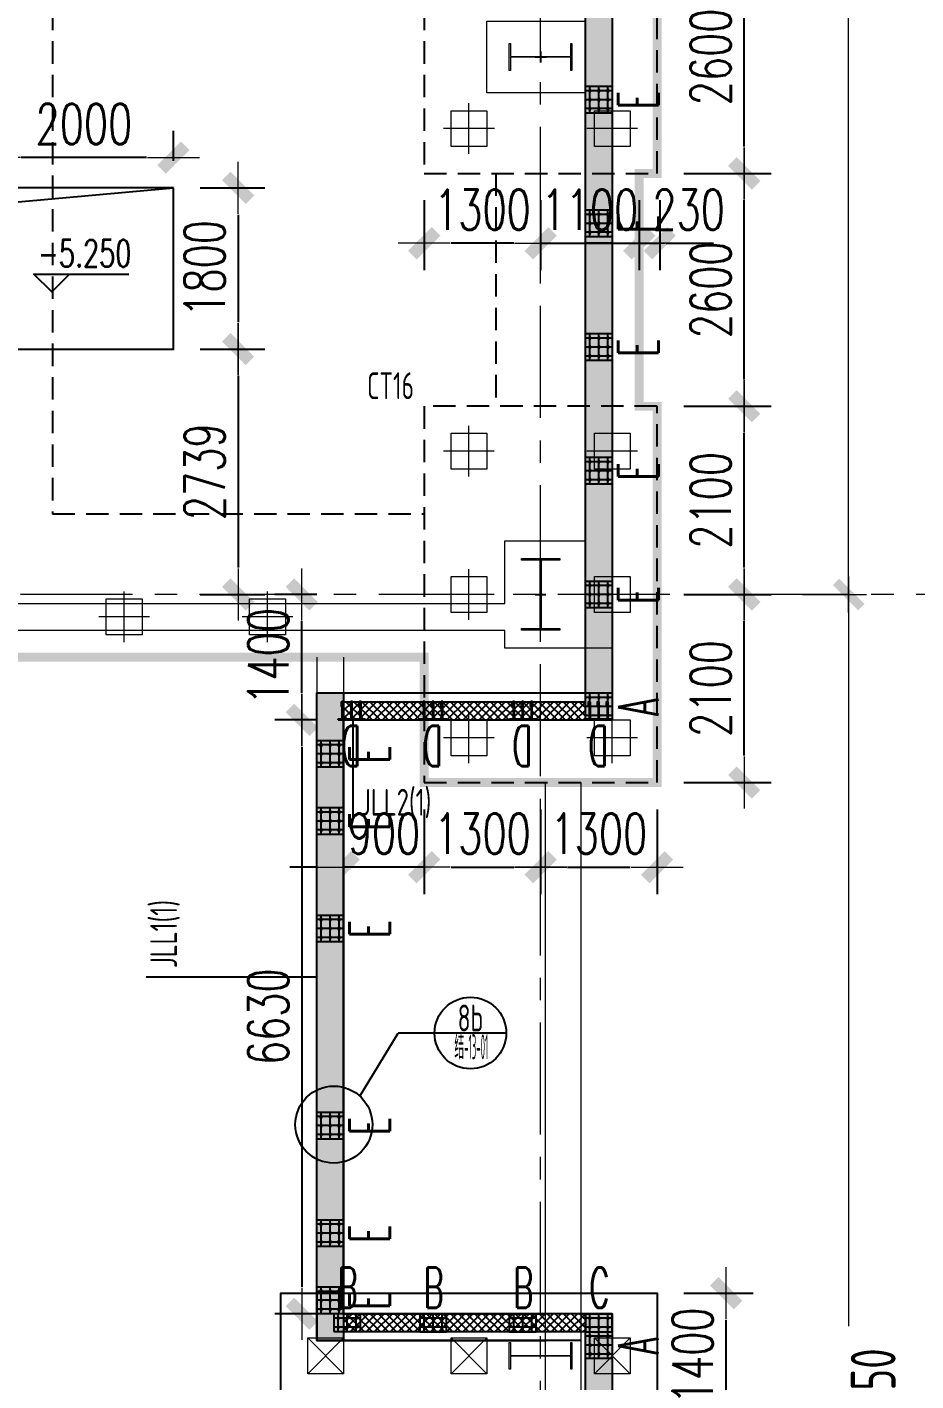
# Model space of a CAD drawing. Extents: x -1201378 to 2367219, y -619313 to 244905.
# Drawn here: x -89492 to -79568, y -210178 to -195065 of the extents above; entities that cross this region are included whole.
import ezdxf
from ezdxf.enums import TextEntityAlignment as Align

# ---------------------------------------------------------------- set-up
doc = ezdxf.new("R2010")
doc.units = 0
doc.header["$LTSCALE"] = 1000
doc.linetypes.add('CENTER', pattern=[2, 1.25, -0.25, 0.25, -0.25])
doc.linetypes.add('HIDDEN', pattern=[0.375, 0.25, -0.125])
doc.layers.get('0').update_dxf_attribs({"linetype": 'CONTINUOUS'})
doc.layers.get('Defpoints').update_dxf_attribs({"linetype": 'CONTINUOUS'})
for name, color, linetype in [('!ZN1-填充-8', 8, 'CONTINUOUS'), ('2钢材断面', 2, 'CONTINUOUS'), ('30预埋件', 30, 'CONTINUOUS'), ('40钢材投影', 40, 'CONTINUOUS'), ('A-WINDOW', 140, 'CONTINUOUS'), ('ALT_CEN-0-30', 1, 'CENTER'), ('S-BG', 131, 'CONTINUOUS'), ('S-CT1', 42, 'HIDDEN'), ('S-DOTE1', 140, 'CENTER'), ('S-HATCH1-W', 252, 'CONTINUOUS'), ('S-SKL-H', 151, 'CONTINUOUS'), ('S-SS', 111, 'CONTINUOUS'), ('S-XXX', 241, 'CONTINUOUS'), ('结构轮廓线', 1, 'CONTINUOUS')]:
    doc.layers.add(name, color=color, linetype=linetype)
doc.layers.add('A-云线2', color=3, linetype='CONTINUOUS', plot=False)
for name, color, linetype, lineweight in [('S-axis', 111, 'CONTINUOUS', 0), ('S-bkl', 4, 'CONTINUOUS', 0), ('S-col', 2, 'CONTINUOUS', 0), ('S-ct', 2, 'CONTINUOUS', 0), ('S-dim', 81, 'CONTINUOUS', 0), ('S-dote', 5, 'CENTER', 0), ('S-zhuang', 1, 'CONTINUOUS', 0)]:
    doc.layers.add(name, color=color, linetype=linetype, lineweight=lineweight)
doc.styles.add('DHTEXT-1', font='romans.shx', dxfattribs={"width": 0.7, "bigfont": 'chinese.shx'})
doc.styles.add('HZS', font='hzs.shx', dxfattribs={"width": 0.7, "bigfont": 'hztxt.shx'})
doc.styles.add('SS1', font='tj-romans1.shx', dxfattribs={"width": 0.7, "bigfont": 'tj-hztxt1.shx'})
doc.styles.add('TSSD_Dimension', font='tssdeng.shx', dxfattribs={"width": 0.7, "bigfont": 'hztxt.shx'})
doc.styles.add('样式 1', font='yjkeng.shx', dxfattribs={"width": 0.7, "height": 300, "bigfont": 'yjkchn.shx'})
doc.dimstyles.new('S-150-ARCHI', dxfattribs={"dimscale": 150, "dimtxt": 3, "dimasz": 2, "dimexe": 2, "dimexo": 2, "dimgap": 1, "dimtad": 1, "dimdec": 0, "dimzin": 0, "dimdsep": 46, "dimtxsty": 'SS1', "dimblk1": 'TT', "dimblk2": 'TT', "dimsah": 1, "dimcen": 1, "dimclrd": 256, "dimclre": 256, "dimclrt": 256, "dimadec": 0, "dimazin": 0, "dimtfac": 1, "dimtdec": 0, "dimtix": 1, "dimtmove": 2, "dimatfit": 0, "dimldrblk": 'TT', "dimfxl": 2, "dimtolj": 1, "dimtzin": 0, "dimarcsym": 0})
doc.dimstyles.new('TSSD_200_200', dxfattribs={"dimtxt": 500, "dimasz": 200, "dimexe": 200, "dimexo": 500, "dimgap": 200, "dimtad": 1, "dimdec": 0, "dimzin": 0, "dimdsep": 46, "dimtxsty": 'TSSD_Dimension', "dimblk": 'ARCHTICK', "dimcen": 0, "dimdle": 200, "dimclrt": 7, "dimadec": 0, "dimazin": 0, "dimtfac": 1, "dimtdec": 0, "dimtix": 1, "dimtmove": 2, "dimatfit": 3, "dimfxl": 1, "dimtolj": 1, "dimtzin": 0, "dimarcsym": 0})

# ---------------------------------------------------------------- blocks, each defined once
blk = doc.blocks.new('w42343243')
at = {"layer": 'S-col'}
blk.add_lwpolyline([(-165069, 621020), (-164639, 621020), (-164639, 621002), (-164848, 621002), (-164848, 620238), (-164639, 620238), (-164639, 620220), (-165069, 620220), (-165069, 620238), (-164860, 620238), (-164860, 621002), (-165069, 621002)], close=True, dxfattribs=at)
blk = doc.blocks.new('42343')
at = {"layer": 'A-WINDOW'}
blk.add_blockref('w42343243', (36000, -17850), dxfattribs=at)
blk = doc.blocks.new('_ArchTick')
at = {"color": 0, "linetype": 'ByBlock', "const_width": 0.5}
blk.add_lwpolyline([(-0.707, -0.707), (0.707, 0.707)], dxfattribs=at)
blk = doc.blocks.new('*D510')
at = {"layer": 'Defpoints', "color": 0, "transparency": 16777216}
for p in [(-81336, -283448), (-81336, -301398), (-80320, -301398)]:
    blk.add_point(p, dxfattribs=at)
at = {"layer": 'S-axis', "color": 0, "lineweight": -2, "transparency": 16777216}
for p, q in [((-80320, -283248), (-80320, -291617)), ((-80836, -283448), (-80120, -283448)), ((-80320, -301598), (-80320, -293229)), ((-80836, -301398), (-80120, -301398))]:
    blk.add_line(p, q, dxfattribs=at)
at = {"layer": 'S-axis', "color": 0, "lineweight": -2, "transparency": 16777216, "xscale": 200, "yscale": 200, "zscale": 200}
for p, rotation in [((-80320, -283448), 90), ((-80320, -301398), 270)]:
    blk.add_blockref('_ArchTick', p, dxfattribs=dict(at, rotation=rotation))
at = {"layer": 'S-axis', "color": 7, "transparency": 16777216, "insert": (-80045, -292423), "char_height": 500, "attachment_point": 5, "rotation": 90, "style": 'TSSD_Dimension'}
blk.add_mtext('\\A1;17950', dxfattribs=at)
blk = doc.blocks.new('*D511')
at = {"layer": 'Defpoints', "color": 0, "transparency": 16777216}
for p in [(-81336, -301398), (-81336, -319348), (-80320, -319348)]:
    blk.add_point(p, dxfattribs=at)
at = {"layer": 'S-axis', "color": 0, "lineweight": -2, "transparency": 16777216}
for p, q in [((-80320, -301198), (-80320, -309567)), ((-80836, -301398), (-80120, -301398)), ((-80320, -319548), (-80320, -311179)), ((-80836, -319348), (-80120, -319348))]:
    blk.add_line(p, q, dxfattribs=at)
at = {"layer": 'S-axis', "color": 0, "lineweight": -2, "transparency": 16777216, "xscale": 200, "yscale": 200, "zscale": 200}
for p, rotation in [((-80320, -301398), 90), ((-80320, -319348), 270)]:
    blk.add_blockref('_ArchTick', p, dxfattribs=dict(at, rotation=rotation))
at = {"layer": 'S-axis', "color": 7, "transparency": 16777216, "insert": (-80045, -310373), "char_height": 500, "attachment_point": 5, "rotation": 90, "style": 'TSSD_Dimension'}
blk.add_mtext('\\A1;17950', dxfattribs=at)
blk = doc.blocks.new('nt66')
at = {"layer": 'S-col'}
blk.add_lwpolyline([(-195790, 766820), (-195490, 766820), (-195490, 766808), (-195636, 766808), (-195636, 766132), (-195490, 766132), (-195490, 766120), (-195790, 766120), (-195790, 766132), (-195644, 766132), (-195644, 766808), (-195790, 766808)], close=True, dxfattribs=at)
blk = doc.blocks.new('FZ-400')
for p, q in [((0, -283), (0, 283)), ((-283, 0), (283, 0))]:
    blk.add_line(p, q)
blk.add_lwpolyline([(200, -200), (-200, -200), (-200, 200), (200, 200)], close=True)
blk = doc.blocks.new('S-ZHUANG-400')
at = {"layer": 'S-zhuang'}
for p, q in [((200, -200), (-200, 200)), ((-200, -200), (200, 200))]:
    blk.add_line(p, q, dxfattribs=at)
blk.add_lwpolyline([(-200, 200), (200, 200), (200, -200), (-200, -200)], close=True, dxfattribs=at)
blk = doc.blocks.new('CT3a')
at = {"layer": 'S-HATCH1-W'}
blk.add_lwpolyline([(-386658, -243998), (-386658, -242598), (-382458, -242598), (-382458, -243998)], close=True, dxfattribs=at)
at = {"layer": 'S-zhuang', "rotation": 90.00000000000001}
for p in [(-386158, -243298), (-384558, -243298), (-382958, -243298)]:
    blk.add_blockref('S-ZHUANG-400', p, dxfattribs=at)
blk = doc.blocks.new('TT')
blk.add_line((-0.969, 0), (0.969, 0))
at = {"const_width": 0.45}
blk.add_lwpolyline([(-0.442, -0.442), (0.442, 0.442)], dxfattribs=at)
blk = doc.blocks.new('*D1825')
at = {"layer": 'Defpoints', "color": 0, "transparency": 16777216}
for p in [(-82458, -209198), (-81687, -209198), (-82458, -210598)]:
    blk.add_point(p, dxfattribs=at)
at = {"layer": 'S-dim', "lineweight": -2, "transparency": 16777216}
for p, q in [((-82158, -209198), (-81387, -209198)), ((-81687, -210298), (-81687, -209498)), ((-82158, -210598), (-81387, -210598))]:
    blk.add_line(p, q, dxfattribs=at)
at = {"layer": 'S-dim', "lineweight": -2, "transparency": 16777216, "xscale": 300, "yscale": 300, "zscale": 300}
for p, rotation in [((-81687, -209198), 90), ((-81687, -210598), 270)]:
    blk.add_blockref('TT', p, dxfattribs=dict(at, rotation=rotation))
at = {"layer": 'S-dim', "transparency": 16777216, "insert": (-82062, -209898), "char_height": 450, "attachment_point": 5, "rotation": 90, "style": 'SS1'}
blk.add_mtext('\\A1;1400', dxfattribs=at)
blk = doc.blocks.new('*D1830')
at = {"layer": 'Defpoints', "color": 0, "transparency": 16777216}
for p in [(-85058, -203498), (-83758, -203498), (-83758, -204443)]:
    blk.add_point(p, dxfattribs=at)
at = {"layer": 'S-dim', "lineweight": -2, "transparency": 16777216}
for p, q in [((-85058, -203798), (-85058, -204743)), ((-83758, -203798), (-83758, -204743)), ((-84758, -204443), (-84058, -204443))]:
    blk.add_line(p, q, dxfattribs=at)
at = {"layer": 'S-dim', "lineweight": -2, "transparency": 16777216, "xscale": 300, "yscale": 300, "zscale": 300, "rotation": 180}
blk.add_blockref('TT', (-85058, -204443), dxfattribs=at)
at = {"layer": 'S-dim', "lineweight": -2, "transparency": 16777216, "xscale": 300, "yscale": 300, "zscale": 300}
blk.add_blockref('TT', (-83758, -204443), dxfattribs=at)
at = {"layer": 'S-dim', "transparency": 16777216, "insert": (-84408, -204068), "char_height": 450, "attachment_point": 5, "style": 'SS1'}
blk.add_mtext('\\A1;1300', dxfattribs=at)
blk = doc.blocks.new('*D1831')
at = {"layer": 'Defpoints', "color": 0, "transparency": 16777216}
for p in [(-83758, -203498), (-82458, -203498), (-82458, -204443)]:
    blk.add_point(p, dxfattribs=at)
at = {"layer": 'S-dim', "lineweight": -2, "transparency": 16777216}
for p, q in [((-83758, -203798), (-83758, -204743)), ((-82458, -203798), (-82458, -204743)), ((-83458, -204443), (-82758, -204443))]:
    blk.add_line(p, q, dxfattribs=at)
at = {"layer": 'S-dim', "lineweight": -2, "transparency": 16777216, "xscale": 300, "yscale": 300, "zscale": 300, "rotation": 180}
blk.add_blockref('TT', (-83758, -204443), dxfattribs=at)
at = {"layer": 'S-dim', "lineweight": -2, "transparency": 16777216, "xscale": 300, "yscale": 300, "zscale": 300}
blk.add_blockref('TT', (-82458, -204443), dxfattribs=at)
at = {"layer": 'S-dim', "transparency": 16777216, "insert": (-83108, -204068), "char_height": 450, "attachment_point": 5, "style": 'SS1'}
blk.add_mtext('\\A1;1300', dxfattribs=at)
blk = doc.blocks.new('*D1842')
at = {"layer": 'Defpoints', "color": 0, "transparency": 16777216}
for p in [(-82458, -201398), (-81485, -201398), (-82458, -203498)]:
    blk.add_point(p, dxfattribs=at)
at = {"layer": 'S-dim', "lineweight": -2, "transparency": 16777216}
for p, q in [((-82158, -201398), (-81185, -201398)), ((-81485, -203198), (-81485, -201698)), ((-82158, -203498), (-81185, -203498))]:
    blk.add_line(p, q, dxfattribs=at)
at = {"layer": 'S-dim', "lineweight": -2, "transparency": 16777216, "xscale": 300, "yscale": 300, "zscale": 300}
for p, rotation in [((-81485, -201398), 90), ((-81485, -203498), 270)]:
    blk.add_blockref('TT', p, dxfattribs=dict(at, rotation=rotation))
at = {"layer": 'S-dim', "transparency": 16777216, "insert": (-81860, -202448), "char_height": 450, "attachment_point": 5, "rotation": 90, "style": 'SS1'}
blk.add_mtext('\\A1;2100', dxfattribs=at)
blk = doc.blocks.new('*D1843')
at = {"layer": 'Defpoints', "color": 0, "transparency": 16777216}
for p in [(-82458, -199298), (-81485, -199298), (-82458, -201398)]:
    blk.add_point(p, dxfattribs=at)
at = {"layer": 'S-dim', "lineweight": -2, "transparency": 16777216}
for p, q in [((-82158, -199298), (-81185, -199298)), ((-81485, -201098), (-81485, -199598)), ((-82158, -201398), (-81185, -201398))]:
    blk.add_line(p, q, dxfattribs=at)
at = {"layer": 'S-dim', "lineweight": -2, "transparency": 16777216, "xscale": 300, "yscale": 300, "zscale": 300}
for p, rotation in [((-81485, -199298), 90), ((-81485, -201398), 270)]:
    blk.add_blockref('TT', p, dxfattribs=dict(at, rotation=rotation))
at = {"layer": 'S-dim', "transparency": 16777216, "insert": (-81860, -200348), "char_height": 450, "attachment_point": 5, "rotation": 90, "style": 'SS1'}
blk.add_mtext('\\A1;2100', dxfattribs=at)
blk = doc.blocks.new('*D1844')
at = {"layer": 'Defpoints', "color": 0, "transparency": 16777216}
for p in [(-82458, -196698), (-81485, -196698), (-82458, -199298)]:
    blk.add_point(p, dxfattribs=at)
at = {"layer": 'S-dim', "lineweight": -2, "transparency": 16777216}
for p, q in [((-82158, -196698), (-81185, -196698)), ((-81485, -198998), (-81485, -196998)), ((-82158, -199298), (-81185, -199298))]:
    blk.add_line(p, q, dxfattribs=at)
at = {"layer": 'S-dim', "lineweight": -2, "transparency": 16777216, "xscale": 300, "yscale": 300, "zscale": 300}
for p, rotation in [((-81485, -196698), 90), ((-81485, -199298), 270)]:
    blk.add_blockref('TT', p, dxfattribs=dict(at, rotation=rotation))
at = {"layer": 'S-dim', "transparency": 16777216, "insert": (-81860, -197998), "char_height": 450, "attachment_point": 5, "rotation": 90, "style": 'SS1'}
blk.add_mtext('\\A1;2600', dxfattribs=at)
blk = doc.blocks.new('*D1845')
at = {"layer": 'Defpoints', "color": 0, "transparency": 16777216}
for p in [(-82458, -194098), (-81485, -194098), (-82458, -196698)]:
    blk.add_point(p, dxfattribs=at)
at = {"layer": 'S-dim', "lineweight": -2, "transparency": 16777216}
for p, q in [((-82158, -194098), (-81185, -194098)), ((-81485, -196398), (-81485, -194398)), ((-82158, -196698), (-81185, -196698))]:
    blk.add_line(p, q, dxfattribs=at)
at = {"layer": 'S-dim', "lineweight": -2, "transparency": 16777216, "xscale": 300, "yscale": 300, "zscale": 300}
for p, rotation in [((-81485, -194098), 90), ((-81485, -196698), 270)]:
    blk.add_blockref('TT', p, dxfattribs=dict(at, rotation=rotation))
at = {"layer": 'S-dim', "transparency": 16777216, "insert": (-81860, -195398), "char_height": 450, "attachment_point": 5, "rotation": 90, "style": 'SS1'}
blk.add_mtext('\\A1;2600', dxfattribs=at)
blk = doc.blocks.new('*D1851')
at = {"layer": 'Defpoints', "color": 0, "transparency": 16777216}
for p in [(-83758, -196698), (-82658, -196698), (-82658, -197478)]:
    blk.add_point(p, dxfattribs=at)
at = {"layer": 'S-dim', "lineweight": -2, "transparency": 16777216}
for p, q in [((-83758, -196998), (-83758, -197778)), ((-82658, -196998), (-82658, -197778)), ((-84058, -197478), (-84358, -197478)), ((-83758, -197478), (-82658, -197478)), ((-82358, -197478), (-82058, -197478))]:
    blk.add_line(p, q, dxfattribs=at)
at = {"layer": 'S-dim', "lineweight": -2, "transparency": 16777216, "xscale": 300, "yscale": 300, "zscale": 300}
blk.add_blockref('TT', (-83758, -197478), dxfattribs=at)
at = {"layer": 'S-dim', "lineweight": -2, "transparency": 16777216, "xscale": 300, "yscale": 300, "zscale": 300, "rotation": 180}
blk.add_blockref('TT', (-82658, -197478), dxfattribs=at)
at = {"layer": 'S-dim', "transparency": 16777216, "insert": (-83208, -197103), "char_height": 450, "attachment_point": 5, "style": 'SS1'}
blk.add_mtext('\\A1;1100', dxfattribs=at)
blk = doc.blocks.new('*D1852')
at = {"layer": 'Defpoints', "color": 0, "transparency": 16777216}
for p in [(-82658, -196698), (-82429, -196698), (-82429, -197478)]:
    blk.add_point(p, dxfattribs=at)
at = {"layer": 'S-dim', "lineweight": -2, "transparency": 16777216}
for p, q in [((-82658, -196998), (-82658, -197778)), ((-82429, -196998), (-82429, -197778)), ((-82958, -197478), (-83258, -197478)), ((-82658, -197478), (-82429, -197478)), ((-82129, -197478), (-81829, -197478))]:
    blk.add_line(p, q, dxfattribs=at)
at = {"layer": 'S-dim', "lineweight": -2, "transparency": 16777216, "xscale": 300, "yscale": 300, "zscale": 300}
blk.add_blockref('TT', (-82658, -197478), dxfattribs=at)
at = {"layer": 'S-dim', "lineweight": -2, "transparency": 16777216, "xscale": 300, "yscale": 300, "zscale": 300, "rotation": 180}
blk.add_blockref('TT', (-82429, -197478), dxfattribs=at)
at = {"layer": 'S-dim', "transparency": 16777216, "insert": (-82106, -197103), "char_height": 450, "attachment_point": 5, "style": 'SS1'}
blk.add_mtext('\\A1;230', dxfattribs=at)
blk = doc.blocks.new('*D1853')
at = {"layer": 'Defpoints', "color": 0, "transparency": 16777216}
for p in [(-85058, -196698), (-83758, -196698), (-85058, -197478)]:
    blk.add_point(p, dxfattribs=at)
at = {"layer": 'S-dim', "lineweight": -2, "transparency": 16777216}
for p, q in [((-85058, -196998), (-85058, -197778)), ((-83758, -196998), (-83758, -197778)), ((-84058, -197478), (-84758, -197478))]:
    blk.add_line(p, q, dxfattribs=at)
at = {"layer": 'S-dim', "lineweight": -2, "transparency": 16777216, "xscale": 300, "yscale": 300, "zscale": 300, "rotation": 180}
blk.add_blockref('TT', (-85058, -197478), dxfattribs=at)
at = {"layer": 'S-dim', "lineweight": -2, "transparency": 16777216, "xscale": 300, "yscale": 300, "zscale": 300}
blk.add_blockref('TT', (-83758, -197478), dxfattribs=at)
at = {"layer": 'S-dim', "transparency": 16777216, "insert": (-84408, -197103), "char_height": 450, "attachment_point": 5, "style": 'SS1'}
blk.add_mtext('\\A1;1300', dxfattribs=at)
blk = doc.blocks.new('*D1942')
at = {"layer": 'Defpoints', "color": 0, "transparency": 16777216}
for p in [(-89858, -196522), (-89858, -196859), (-87858, -196859)]:
    blk.add_point(p, dxfattribs=at)
at = {"layer": 'S-dim', "lineweight": -2, "transparency": 16777216}
for p, q in [((-89858, -196559), (-89858, -196222)), ((-87858, -196559), (-87858, -196222)), ((-88158, -196522), (-89558, -196522))]:
    blk.add_line(p, q, dxfattribs=at)
at = {"layer": 'S-dim', "lineweight": -2, "transparency": 16777216, "xscale": 300, "yscale": 300, "zscale": 300, "rotation": 180}
blk.add_blockref('TT', (-89858, -196522), dxfattribs=at)
at = {"layer": 'S-dim', "lineweight": -2, "transparency": 16777216, "xscale": 300, "yscale": 300, "zscale": 300}
blk.add_blockref('TT', (-87858, -196522), dxfattribs=at)
at = {"layer": 'S-dim', "transparency": 16777216, "insert": (-88858, -196147), "char_height": 450, "attachment_point": 5, "style": 'SS1'}
blk.add_mtext('\\A1;2000', dxfattribs=at)
blk = doc.blocks.new('*D1945')
at = {"layer": 'Defpoints', "color": 0, "transparency": 16777216}
for p in [(-87858, -196859), (-87858, -198659), (-87136, -198659)]:
    blk.add_point(p, dxfattribs=at)
at = {"layer": 'S-dim', "lineweight": -2, "transparency": 16777216}
for p, q in [((-87558, -196859), (-86836, -196859)), ((-87136, -197159), (-87136, -198359)), ((-87558, -198659), (-86836, -198659))]:
    blk.add_line(p, q, dxfattribs=at)
at = {"layer": 'S-dim', "lineweight": -2, "transparency": 16777216, "xscale": 300, "yscale": 300, "zscale": 300}
for p, rotation in [((-87136, -196859), 90), ((-87136, -198659), 270)]:
    blk.add_blockref('TT', p, dxfattribs=dict(at, rotation=rotation))
at = {"layer": 'S-dim', "transparency": 16777216, "insert": (-87511, -197759), "char_height": 450, "attachment_point": 5, "rotation": 90, "style": 'SS1'}
blk.add_mtext('\\A1;1800', dxfattribs=at)
blk = doc.blocks.new('*D1946')
at = {"layer": 'Defpoints', "color": 0, "transparency": 16777216}
for p in [(-87858, -198659), (-87858, -201398), (-87136, -201398)]:
    blk.add_point(p, dxfattribs=at)
at = {"layer": 'S-dim', "lineweight": -2, "transparency": 16777216}
for p, q in [((-87558, -198659), (-86836, -198659)), ((-87136, -198959), (-87136, -201098)), ((-87558, -201398), (-86836, -201398))]:
    blk.add_line(p, q, dxfattribs=at)
at = {"layer": 'S-dim', "lineweight": -2, "transparency": 16777216, "xscale": 300, "yscale": 300, "zscale": 300}
for p, rotation in [((-87136, -198659), 90), ((-87136, -201398), 270)]:
    blk.add_blockref('TT', p, dxfattribs=dict(at, rotation=rotation))
at = {"layer": 'S-dim', "transparency": 16777216, "insert": (-87511, -200029), "char_height": 450, "attachment_point": 5, "rotation": 90, "style": 'SS1'}
blk.add_mtext('\\A1;2739', dxfattribs=at)
blk = doc.blocks.new('*D6276')
at = {"layer": 'Defpoints', "color": 0, "transparency": 16777216}
for p in [(-85958, -203498), (-85058, -203498), (-85958, -204443)]:
    blk.add_point(p, dxfattribs=at)
at = {"layer": 'S-dim', "lineweight": -2, "transparency": 16777216}
for p, q in [((-85958, -203798), (-85958, -204743)), ((-85058, -203798), (-85058, -204743)), ((-86258, -204443), (-86558, -204443)), ((-85058, -204443), (-85958, -204443)), ((-84758, -204443), (-84458, -204443))]:
    blk.add_line(p, q, dxfattribs=at)
at = {"layer": 'S-dim', "lineweight": -2, "transparency": 16777216, "xscale": 300, "yscale": 300, "zscale": 300}
blk.add_blockref('TT', (-85958, -204443), dxfattribs=at)
at = {"layer": 'S-dim', "lineweight": -2, "transparency": 16777216, "xscale": 300, "yscale": 300, "zscale": 300, "rotation": 180}
blk.add_blockref('TT', (-85058, -204443), dxfattribs=at)
at = {"layer": 'S-dim', "transparency": 16777216, "insert": (-85508, -204068), "char_height": 450, "attachment_point": 5, "style": 'SS1'}
blk.add_mtext('\\A1;900', dxfattribs=at)
blk = doc.blocks.new('*D6277')
at = {"layer": 'Defpoints', "color": 0, "transparency": 16777216}
for p in [(-86425, -201398), (-85958, -201398), (-85958, -202798)]:
    blk.add_point(p, dxfattribs=at)
at = {"layer": 'S-dim', "lineweight": -2, "transparency": 16777216}
for p, q in [((-86258, -201398), (-86725, -201398)), ((-86425, -202498), (-86425, -201698)), ((-86258, -202798), (-86725, -202798))]:
    blk.add_line(p, q, dxfattribs=at)
at = {"layer": 'S-dim', "lineweight": -2, "transparency": 16777216, "xscale": 300, "yscale": 300, "zscale": 300}
for p, rotation in [((-86425, -201398), 90), ((-86425, -202798), 270)]:
    blk.add_blockref('TT', p, dxfattribs=dict(at, rotation=rotation))
at = {"layer": 'S-dim', "transparency": 16777216, "insert": (-86800, -202090), "char_height": 450, "attachment_point": 5, "rotation": 90, "style": 'SS1'}
blk.add_mtext('\\A1;1400', dxfattribs=at)
blk = doc.blocks.new('3号一层翻口')
at = {"layer": '结构轮廓线', "color": 3, "ltscale": 500}
for p, q in [((-386258, -209198), (-386258, -209728)), ((-385958, -209198), (-385958, -209428)), ((-385958, -209428), (-383708, -209428)), ((-386258, -209728), (-383708, -209728))]:
    blk.add_line(p, q, dxfattribs=at)
for points in [[(-383308, -209728), (-386259, -209727), (-386259, -202498), (-382958, -202498)], [(-383308, -209428), (-385959, -209427), (-385959, -202798), (-382958, -202798)]]:
    blk.add_lwpolyline(points, dxfattribs=at)
at = {"layer": '结构轮廓线', "color": 1, "ltscale": 500}
blk.add_lwpolyline([(-383308, -209428), (-382958, -209428), (-382958, -238928), (-382958, -238928)], dxfattribs=at)
blk = doc.blocks.new('20250903183753')
at = {"layer": '2钢材断面'}
for p, q in [((150, 0), (-150, 0)), ((-150, 0), (-150, -300)), ((150, -300), (150, 0)), ((-150, -300), (150, -300))]:
    blk.add_line(p, q, dxfattribs=at)
at = {"layer": '40钢材投影'}
for centre, radius in [((-100, -50), 12), ((-100, -150), 12), ((-100, -50), 6), ((-100, -150), 6), ((0, -50), 12), ((0, -150), 12), ((0, -50), 6), ((0, -150), 6), ((100, -50), 12), ((100, -150), 12), ((100, -50), 6), ((100, -150), 6), ((-100, -250), 12), ((-100, -250), 6), ((0, -250), 12), ((0, -250), 6), ((100, -251), 12), ((100, -251), 6)]:
    blk.add_circle(centre, radius, dxfattribs=at)
at = {"layer": 'ALT_CEN-0-30', "ltscale": 20}
for p, q in [((-100, 0), (-100, -300)), ((0, 0), (0, -300)), ((100, 0), (100, -300)), ((-150, -50), (150, -50)), ((-150, -150), (150, -150)), ((-150, -250), (150, -250))]:
    blk.add_line(p, q, dxfattribs=at)
blk = doc.blocks.new('20250903183821')
at = {"ltscale": 50}
blk.add_blockref('20250903183753', (0, 0), dxfattribs=at)
at = {"layer": '30预埋件', "style": 'DHTEXT-1', "text_generation_flag": 6, "width": 0.55}
blk.add_attdef('B', (-105, 65), '', height=450, rotation=180, dxfattribs=at)
blk = doc.blocks.new('20250904090546')
at = {"ltscale": 500}
ref = blk.add_blockref('20250903183821', (0, -20), dxfattribs=dict(at, xscale=-1))
ref.add_attrib('B', 'A', (105, 495), dxfattribs={"layer": '30预埋件', "height": 450, "style": 'DHTEXT-1', "text_generation_flag": 6, "width": 0.55})
blk = doc.blocks.new('20250902145151')
at = {"layer": '2钢材断面'}
for p, q in [((150, 100), (-150, 100)), ((-150, 100), (-150, -100)), ((150, -100), (150, 100)), ((-150, -100), (150, -100))]:
    blk.add_line(p, q, dxfattribs=at)
at = {"layer": '40钢材投影'}
for centre, radius in [((-100, 50), 10), ((-100, 50), 5), ((0, 50), 10), ((0, 50), 5), ((100, 50), 10), ((100, 50), 5), ((-100, -50), 10), ((-100, -50), 5), ((0, -50), 10), ((0, -50), 5), ((100, -50), 10), ((100, -50), 5)]:
    blk.add_circle(centre, radius, dxfattribs=at)
at = {"layer": 'ALT_CEN-0-30', "ltscale": 20}
for p, q in [((-150, 50), (150, 50)), ((-100, 100), (-100, -100)), ((0, 100), (0, -100)), ((100, 100), (100, -100)), ((-150, -50), (150, -50))]:
    blk.add_line(p, q, dxfattribs=at)
blk = doc.blocks.new('20250912153858')
at = {"ltscale": 50}
blk.add_blockref('20250902145151', (0, 100), dxfattribs=at)
at = {"layer": '30预埋件', "style": 'DHTEXT-1', "text_generation_flag": 6, "width": 0.55}
blk.add_attdef('B', (105, -65), '', height=450, dxfattribs=at)
blk = doc.blocks.new('234')
at = {"layer": '!ZN1-填充-8'}
h = blk.add_hatch(color=252, dxfattribs=at)
h.dxf.hatch_style = 1
h.paths.add_polyline_path([(-105, -10), (-113, -10), (-105, -18)])
h = blk.add_hatch(color=252, dxfattribs=at)
h.dxf.hatch_style = 1
h.paths.add_polyline_path([(-95, -18), (-105, -18), (-105, -10), (-95, -10)])
h = blk.add_hatch(color=252, dxfattribs=at)
h.dxf.hatch_style = 1
h.paths.add_polyline_path([(-95, -10), (-87, -10), (-95, -18)])
h = blk.add_hatch(color=252, dxfattribs=at)
h.dxf.hatch_style = 1
h.paths.add_polyline_path([(-5, -10), (-13, -10), (-5, -18)])
h = blk.add_hatch(color=252, dxfattribs=at)
h.dxf.hatch_style = 1
h.paths.add_polyline_path([(5, -18), (-5, -18), (-5, -10), (5, -10)])
h = blk.add_hatch(color=252, dxfattribs=at)
h.dxf.hatch_style = 1
h.paths.add_polyline_path([(5, -10), (13, -10), (5, -18)])
h = blk.add_hatch(color=252, dxfattribs=at)
h.dxf.hatch_style = 1
h.paths.add_polyline_path([(95, -10), (87, -10), (95, -18)])
h = blk.add_hatch(color=252, dxfattribs=at)
h.dxf.hatch_style = 1
h.paths.add_polyline_path([(105, -18), (95, -18), (95, -10), (105, -10)])
h = blk.add_hatch(color=252, dxfattribs=at)
h.dxf.hatch_style = 1
h.paths.add_polyline_path([(105, -10), (113, -10), (105, -18)])
at = {"layer": '2钢材断面'}
for p, q in [((-150, 0), (-150, -10)), ((150, 0), (-150, 0)), ((150, 0), (150, -10)), ((-94, -10), (-150, -10)), ((0, -10), (-94, -10)), ((106, -10), (0, -10)), ((150, -10), (106, -10))]:
    blk.add_line(p, q, dxfattribs=at)
at = {"layer": '40钢材投影'}
for p, q in [((-105, -18), (-113, -10)), ((-105, -10), (-105, -200)), ((-95, -10), (-95, -200)), ((-95, -18), (-87, -10)), ((-5, -18), (-13, -10)), ((-5, -10), (-5, -200)), ((5, -10), (5, -200)), ((5, -18), (13, -10)), ((95, -18), (87, -10)), ((95, -10), (95, -200)), ((105, -10), (105, -200)), ((105, -18), (113, -10)), ((-95, -200), (-105, -200)), ((5, -200), (-5, -200)), ((105, -200), (95, -200))]:
    blk.add_line(p, q, dxfattribs=at)
for points in [[(-95, -172), (-95, -150), (-85, -150), (-85, -200), (-95, -200), (-95, -184)], [(5, -172), (5, -150), (15, -150), (15, -200), (5, -200), (5, -184)], [(105, -172), (105, -150), (115, -150), (115, -200), (105, -200), (105, -184)]]:
    blk.add_lwpolyline(points, dxfattribs=at)
at = {"layer": 'ALT_CEN-0-30', "ltscale": 0.3}
for p, q in [((-100, 0), (-100, -215)), ((0, 0), (0, -215)), ((100, 0), (100, -215))]:
    blk.add_line(p, q, dxfattribs=at)
blk = doc.blocks.new('20250912155743')
at = {"layer": '40钢材投影', "color": 2, "ltscale": 500, "rotation": 72.02175323771912}
blk.add_blockref('234', (0, 0), dxfattribs=at)
blk = doc.blocks.new('*D6872')
at = {"layer": 'Defpoints', "color": 0, "transparency": 16777216}
for p in [(-85958, -202798), (-86425, -209428), (-85958, -209428)]:
    blk.add_point(p, dxfattribs=at)
at = {"layer": 'S-dim', "lineweight": -2, "transparency": 16777216}
for p, q in [((-86258, -202798), (-86725, -202798)), ((-86425, -203098), (-86425, -209128)), ((-86258, -209428), (-86725, -209428))]:
    blk.add_line(p, q, dxfattribs=at)
at = {"layer": 'S-dim', "lineweight": -2, "transparency": 16777216, "xscale": 300, "yscale": 300, "zscale": 300}
for p, rotation in [((-86425, -202798), 90), ((-86425, -209428), 270)]:
    blk.add_blockref('TT', p, dxfattribs=dict(at, rotation=rotation))
at = {"layer": 'S-dim', "transparency": 16777216, "insert": (-86800, -206113), "char_height": 450, "attachment_point": 5, "rotation": 90, "style": 'SS1'}
blk.add_mtext('\\A1;6630', dxfattribs=at)
blk = doc.blocks.new('3#轴网')
at = {"layer": 'S-dote'}
for p, q in [((-83758.5, -363428.2), (-83758.5, -277944.2)), ((-78316.2, -301398.2), (-273210.6, -301398.2))]:
    blk.add_line(p, q, dxfattribs=at)
at = {"layer": 'S-axis'}
for base, p1, p2, picture, middle in [((-80320.4, -301398.2), (-81336.2, -283448.2), (-81336.2, -301398.2), '*D510', (-80045.4, -292423.2)), ((-80320.4, -319348.2), (-81336.2, -301398.2), (-81336.2, -319348.2), '*D511', (-80045.4, -310373.2))]:
    dim = blk.add_linear_dim(base=base, p1=p1, p2=p2, angle=270, dimstyle='TSSD_200_200', dxfattribs=at)
    dim.commit()
    dim.dimension.update_dxf_attribs({"geometry": picture, "text_midpoint": middle, "dimtype": 161})

msp = doc.modelspace()

# ---------------------------------------------------------------- hatches: boundary and pattern name
at = {"layer": 'S-HATCH1-W'}
h = msp.add_hatch(dxfattribs=at)
h.set_pattern_fill('HONEY', color=256, scale=20)
h.paths.add_polyline_path([(-83258.4, -183338.2), (-82958.5, -183338.2), (-82958.5, -202798.2), (-83258.2, -202798.2)])
h = msp.add_hatch(dxfattribs=at)
h.set_pattern_fill('HONEY', color=256, scale=20)
h.paths.add_polyline_path([(-86258.8, -202498.2), (-85958.3, -202498.2), (-85958.3, -209728.2), (-86258.8, -209728.2)])
h = msp.add_hatch(dxfattribs=at)
h.set_pattern_fill('ANSI37', color=256, scale=20)
h.set_pattern_definition([(45, (0.004, 39969.21), (-44.90128, 44.90128), []), (135, (0.004, 39969.21), (-44.90128, -44.90128), [])])
h.paths.add_polyline_path([(-85958.5, -202798.2), (-83258.5, -202798.2), (-83258.5, -202599), (-85958.5, -202599)])
h = msp.add_hatch(dxfattribs=at)
h.set_pattern_fill('ANSI37', color=256, scale=20)
h.set_pattern_definition([(45, (0, 33139.99), (-44.90128, 44.90128), []), (135, (0, 33139.99), (-44.90128, -44.90128), [])])
h.paths.add_polyline_path([(-85958.5, -209627.4), (-83258.5, -209627.4), (-83258.5, -209428.2), (-85958.5, -209428.2)])
h = msp.add_hatch(dxfattribs=at)
h.set_pattern_fill('HONEY', color=256, scale=20)
h.paths.add_polyline_path([(-82958.5, -238928.2), (-83258.5, -238928.2), (-83258.5, -209428.2), (-82958.5, -209428.2)])

# ---------------------------------------------------------------- linework, layer by layer
at = {"layer": 'S-BG'}
for points in [[(-89858.5, -198659.1), (-89634.3, -197019.1), (-87858.5, -196859.1)], [(-89017, -197821.1), (-89217, -198021.1), (-89417, -197821.1), (-88356.8, -197821.1)]]:
    msp.add_lwpolyline(points, dxfattribs=at)
msp.add_lwpolyline([(-87858.5, -196859.1), (-89858.5, -196859.1), (-89858.5, -198659.1), (-87858.5, -198659.1)], close=True, dxfattribs=at)
at = {"layer": 'S-bkl'}
for p, q in [((-85958.5, -202099.1), (-85958.5, -209198.2)), ((-85058.5, -202498.2), (-85958.5, -202498.2)), ((-85058.5, -202798.2), (-85958.5, -202798.2)), ((-83308.5, -203498.2), (-83308.5, -255648.2))]:
    msp.add_line(p, q, dxfattribs=at)
for points in [[(-86258.5, -202099.1), (-86258.5, -209198.2)], [(-83708.5, -203498.2), (-83708.5, -255098.2), (-267908.5, -255098.2)]]:
    msp.add_lwpolyline(points, dxfattribs=at)
at = {"layer": 'S-col'}
msp.add_lwpolyline([(-102158.5, -200798.2), (-102158.5, -184048.3), (-102158.5, -182848.3), (-101358.5, -182848.3), (-101358.5, -183048.3), (-93158.5, -183048.3), (-93158.5, -182848.3), (-92358.5, -182848.3), (-92358.5, -183048.3), (-84158.5, -183048.3), (-84158.5, -182848.3), (-82958.5, -182848.3), (-82958.5, -201998.2), (-84158.5, -201998.2), (-84158.5, -201799.1), (-92358.5, -201799.1), (-92358.5, -201998.2), (-93158.5, -201998.2), (-93158.5, -201799.1), (-101358.5, -201799.1), (-101358.5, -201998.2), (-102158.5, -201998.2), (-102158.5, -200798.2)], dxfattribs=at)
msp.add_lwpolyline([(-89858.5, -183348.3), (-89858.5, -201499.1), (-84158.5, -201499.1), (-84158.5, -200798.2), (-83258.5, -200798.2), (-83258.5, -195798), (-84358.5, -195798), (-84358.5, -194998), (-83258.5, -194998), (-83258.5, -189848), (-84358.5, -189848), (-84358.5, -189048), (-83258.5, -189048), (-83258.5, -184048.3), (-84158.5, -184048.3), (-84158.5, -183348.3)], close=True, dxfattribs=at)
at = {"layer": 'S-ct', "const_width": 100}
msp.add_lwpolyline([(-102458.5, -185548.2), (-102458.5, -199298.2), (-103058.5, -199298.2), (-103058.5, -203498.2), (-100458.5, -203498.2), (-100458.5, -202098.1), (-94058.5, -202098.1), (-94058.5, -203498.2), (-91458.5, -203498.2), (-91458.5, -202099.1), (-85058.5, -202099.1), (-85058.5, -203498.2), (-82458.5, -203498.2), (-82458.5, -199298.2), (-82658.5, -199298.2), (-82658.5, -196698.2), (-82458.3, -196698.2), (-82458.3, -194098.2)], dxfattribs=at)
at = {"layer": 'S-CT1'}
for p, q in [((-89208.5, -184348.3), (-89208.5, -200498.8)), ((-84258.5, -196698.2), (-84258.5, -199298.2)), ((-89208.5, -200498.8), (-85058.5, -200499.1))]:
    msp.add_line(p, q, dxfattribs=at)
for points in [[(-82458.3, -196698.2), (-82458.3, -194098.2), (-85058.3, -194098.2), (-85058.3, -196698.2)], [(-82458.5, -203498.2), (-82458.5, -199298.2), (-85058.5, -199298.2), (-85058.5, -203498.2)]]:
    msp.add_lwpolyline(points, close=True, dxfattribs=at)
at = {"layer": 'S-DOTE1', "ltscale": 0.25}
for p, q in [((-83818.3, -195398.2), (-83698.3, -195398.2)), ((-83758.3, -195338.2), (-83758.3, -195458.2)), ((-83818.5, -201398.2), (-83698.5, -201398.2)), ((-83758.5, -201338.2), (-83758.5, -201458.2))]:
    msp.add_line(p, q, dxfattribs=at)
at = {"layer": 'S-HATCH1-W'}
for points in [[(-83258.4, -183338.2), (-82958.5, -183338.2), (-82958.5, -202798.2), (-83258.2, -202798.2)], [(-86258.8, -202498.2), (-85958.3, -202498.2), (-85958.3, -209728.2), (-86258.8, -209728.2)], [(-85958.5, -202798.2), (-83258.5, -202798.2), (-83258.5, -202599), (-85958.5, -202599)], [(-85958.5, -209627.4), (-83258.5, -209627.4), (-83258.5, -209428.2), (-85958.5, -209428.2)], [(-82958.5, -238928.2), (-83258.5, -238928.2), (-83258.5, -209428.2), (-82958.5, -209428.2)]]:
    msp.add_lwpolyline(points, close=True, dxfattribs=at)
at = {"layer": 'S-SKL-H'}
for p, q in [((-85849.8, -203891.1), (-85849.8, -202798.2)), ((-86258.5, -205670.3), (-88161.9, -205670.3))]:
    msp.add_line(p, q, dxfattribs=at)
at = {"layer": 'S-XXX'}
for p in [(-85776.5, -206999.1), (-84142.2, -206294.2)]:
    msp.add_line(p, (-85350.3, -206294.2), dxfattribs=at)
for centre, radius in [((-84542.2, -206294.2), 400), ((-86067.1, -207316.3), 430.2)]:
    msp.add_circle(centre, radius, dxfattribs=at)

# ---------------------------------------------------------------- block references
at = {"ltscale": 500}
ref = msp.add_blockref('20250903183821', (-82958.4, -195875.1), dxfattribs=dict(at, xscale=-1, rotation=270))
ref.add_attrib('B', 'E', (-82443.5, -195980.6), dxfattribs={"layer": '30预埋件', "height": 450, "rotation": 270, "style": 'DHTEXT-1', "text_generation_flag": 6, "width": 0.55})
ref = msp.add_blockref('20250903183821', (-82958.4, -197255.9), dxfattribs=dict(at, xscale=-1, rotation=270))
ref.add_attrib('B', 'E', (-82443.5, -197361.3), dxfattribs={"layer": '30预埋件', "height": 450, "rotation": 270, "style": 'DHTEXT-1', "text_generation_flag": 6, "width": 0.55})
ref = msp.add_blockref('20250903183821', (-82958.4, -198636.6), dxfattribs=dict(at, xscale=-1, rotation=270))
ref.add_attrib('B', 'E', (-82443.5, -198742.1), dxfattribs={"layer": '30预埋件', "height": 450, "rotation": 270, "style": 'DHTEXT-1', "text_generation_flag": 6, "width": 0.55})
ref = msp.add_blockref('20250903183821', (-82958.4, -200017.4), dxfattribs=dict(at, xscale=-1, rotation=270))
ref.add_attrib('B', 'E', (-82443.5, -200122.9), dxfattribs={"layer": '30预埋件', "height": 450, "rotation": 270, "style": 'DHTEXT-1', "text_generation_flag": 6, "width": 0.55})
ref = msp.add_blockref('20250903183821', (-82958.4, -201398.2), dxfattribs=dict(at, xscale=-1, rotation=270))
ref.add_attrib('B', 'E', (-82443.5, -201503.6), dxfattribs={"layer": '30预埋件', "height": 450, "rotation": 270, "style": 'DHTEXT-1', "text_generation_flag": 6, "width": 0.55})
ref = msp.add_blockref('20250903183821', (-85958.8, -203178.2), dxfattribs=dict(at, xscale=-1, rotation=270))
ref.add_attrib('B', 'E', (-85443.9, -203283.6), dxfattribs={"layer": '30预埋件', "height": 450, "rotation": 270, "style": 'DHTEXT-1', "text_generation_flag": 6, "width": 0.55})
ref = msp.add_blockref('20250903183821', (-85958.8, -203927.8), dxfattribs=dict(at, xscale=-1, rotation=270))
ref.add_attrib('B', 'E', (-85443.9, -204033.2), dxfattribs={"layer": '30预埋件', "height": 450, "rotation": 270, "style": 'DHTEXT-1', "text_generation_flag": 6, "width": 0.55})
ref = msp.add_blockref('20250903183821', (-85958.8, -205127.6), dxfattribs=dict(at, xscale=-1, rotation=270))
ref.add_attrib('B', 'E', (-85443.9, -205233.1), dxfattribs={"layer": '30预埋件', "height": 450, "rotation": 270, "style": 'DHTEXT-1', "text_generation_flag": 6, "width": 0.55})
ref = msp.add_blockref('20250903183821', (-85958.8, -207327.8), dxfattribs=dict(at, xscale=-1, rotation=270))
ref.add_attrib('B', 'E', (-85443.9, -207433.2), dxfattribs={"layer": '30预埋件', "height": 450, "rotation": 270, "style": 'DHTEXT-1', "text_generation_flag": 6, "width": 0.55})
ref = msp.add_blockref('20250903183821', (-85958.8, -208527.8), dxfattribs=dict(at, xscale=-1, rotation=270))
ref.add_attrib('B', 'E', (-85443.9, -208633.2), dxfattribs={"layer": '30预埋件', "height": 450, "rotation": 270, "style": 'DHTEXT-1', "text_generation_flag": 6, "width": 0.55})
ref = msp.add_blockref('20250903183821', (-85958.8, -209278.2), dxfattribs=dict(at, xscale=-1, rotation=270))
ref.add_attrib('B', 'E', (-85443.9, -209383.6), dxfattribs={"layer": '30预埋件', "height": 450, "rotation": 270, "style": 'DHTEXT-1', "text_generation_flag": 6, "width": 0.55})
at = {"layer": 'A-云线2', "ltscale": 10, "rotation": 270}
for p in [(-82938.4, -202648.2), (-82938.2, -209778.2)]:
    msp.add_blockref('20250904090546', p, dxfattribs=at)
at = {"layer": 'S-axis'}
msp.add_blockref('3#轴网', (0, 100000), dxfattribs=at)
at = {"layer": 'S-col'}
msp.add_blockref('42343', (45095.7, -804168.2), dxfattribs=at)
at = {"layer": 'S-col', "rotation": 90}
for p in [(682711.7, 241.8), (682711.7, -14258.2)]:
    msp.add_blockref('nt66', p, dxfattribs=at)
at = {"layer": 'S-SS'}
msp.add_blockref('3号一层翻口', (300000, 0), dxfattribs=at)
at = {"layer": 'S-zhuang', "color": 0, "ltscale": 0.5, "rotation": 90}
for p in [(-84558.3, -196198.2), (-82958.3, -196198.2), (-84558.5, -199798.2), (-82958.5, -199798.2), (-84558.5, -201398.2), (-82958.5, -201398.2), (-88408.5, -201649.1), (-86808.5, -201649.1), (-84558.5, -202998.2), (-82958.5, -202998.2)]:
    msp.add_blockref('FZ-400', p, dxfattribs=at)
at = {"layer": 'S-zhuang'}
msp.add_blockref('CT3a', (300000, 33399.9), dxfattribs=at)
at = {"layer": '结构轮廓线', "ltscale": 500}
ref = msp.add_blockref('20250912155743', (-85868.1, -202798.2), dxfattribs=dict(at, rotation=107.9782463468251))
ref.add_attrib('B', 'D', (-85762.9, -202864.2), dxfattribs={"layer": '30预埋件', "height": 450, "rotation": 359.91175, "style": 'DHTEXT-1', "text_generation_flag": 6, "width": 0.55})
ref = msp.add_blockref('20250912155743', (-84957.1, -202798.2), dxfattribs=dict(at, rotation=107.9782463468251))
ref.add_attrib('B', 'D', (-84851.8, -202864.2), dxfattribs={"layer": '30预埋件', "height": 450, "rotation": 359.91175, "style": 'DHTEXT-1', "text_generation_flag": 6, "width": 0.55})
ref = msp.add_blockref('20250912155743', (-83957, -202798.2), dxfattribs=dict(at, rotation=107.9782463468251))
ref.add_attrib('B', 'D', (-83851.7, -202864.2), dxfattribs={"layer": '30预埋件', "height": 450, "rotation": 359.91175, "style": 'DHTEXT-1', "text_generation_flag": 6, "width": 0.55})
ref = msp.add_blockref('20250912155743', (-83108.2, -202798.2), dxfattribs=dict(at, rotation=107.9782463468251))
ref.add_attrib('B', 'D', (-83003, -202864.2), dxfattribs={"layer": '30预埋件', "height": 450, "rotation": 359.91175, "style": 'DHTEXT-1', "text_generation_flag": 6, "width": 0.55})
for p, rotation, values in [((-85918, -209427.4), 180, {'B': 'B'}), ((-84958, -209428.2), 180, {'B': 'B'}), ((-83958, -209428.2), 180, {'B': 'B'}), ((-83108.5, -209428.2), 179.99989445122, {'B': 'C'})]:
    msp.add_blockref('20250912153858', p, dxfattribs=dict(at, rotation=rotation)).add_auto_attribs(values)

# ---------------------------------------------------------------- texts
at = {"layer": 'S-BG', "style": 'SS1', "width": 0.7}
msp.add_text('-5.250', height=300, dxfattribs=at).set_placement((-89371.6, -197740.7, 0))
at = {"layer": 'S-SKL-H', "style": '样式 1', "width": 0.7}
msp.add_text('JLL2(1)', height=300, dxfattribs=at).set_placement((-85775.3, -203868.2))
msp.add_text('JLL1(1)', height=300, rotation=90, dxfattribs=at).set_placement((-87817.6, -205569.4))
at = {"layer": 'S-XXX', "style": 'HZS'}
for s, height, width, p in [('CT16', 300, 0.75, (-85433.8, -199218.1)), ('8b', 300, 0.75, (-84542.2, -206276.8)), ('结-13-01', 280, 0.3, (-84532.1, -206587.5))]:
    msp.add_text(s, height=height, dxfattribs=dict(at, width=width)).set_placement(p, align=Align.CENTER)

# ---------------------------------------------------------------- dimensions: what is measured, and where the dimension line sits
at = {"layer": 'S-dim'}
for base, p1, p2, picture, middle in [((-81485.3, -194098.2), (-82458.3, -196698.2), (-82458.3, -194098.2), '*D1845', (-81860.3, -195398.2)), ((-81485.3, -196698.2), (-82458.5, -199298.2), (-82458.3, -196698.2), '*D1844', (-81860.3, -197998.2)), ((-87135.9, -198659.1), (-87858.5, -196859.1), (-87858.5, -198659.1), '*D1945', (-87510.9, -197759.1)), ((-87135.9, -201398.2), (-87858.5, -198659.1), (-87858.5, -201398.2), '*D1946', (-87510.9, -200028.6)), ((-81485.3, -199298.2), (-82458.5, -201398.2), (-82458.5, -199298.2), '*D1843', (-81860.3, -200348.2)), ((-81485.3, -201398.2), (-82458.5, -203498.2), (-82458.5, -201398.2), '*D1842', (-81860.3, -202448.2)), ((-86425.3, -209428.2), (-85958.3, -202798.2), (-85958.3, -209428.2), '*D6872', (-86800.3, -206113.2)), ((-81686.9, -209198.2), (-82458.3, -210598.2), (-82458.3, -209198.2), '*D1825', (-82061.9, -209898.2))]:
    dim = msp.add_linear_dim(base=base, p1=p1, p2=p2, angle=90, dimstyle='S-150-ARCHI', dxfattribs=at)
    dim.commit()
    dim.dimension.update_dxf_attribs({"geometry": picture, "text_midpoint": middle})
for base, p1, p2, picture, middle in [((-89858.5, -196521.8), (-87858.5, -196859.1), (-89858.5, -196859.1), '*D1942', (-88858.5, -196146.8)), ((-85058.3, -197477.7), (-83758.3, -196698.2), (-85058.3, -196698.2), '*D1853', (-84408.3, -197102.7)), ((-82658.5, -197477.7), (-83758.3, -196698.2), (-82658.5, -196698.2), '*D1851', (-83208.4, -197102.7)), ((-85958.5, -204442.8), (-85058.5, -203498.2), (-85958.5, -203498.2), '*D6276', (-85508.5, -204067.8)), ((-83758.5, -204442.8), (-85058.5, -203498.2), (-83758.5, -203498.2), '*D1830', (-84408.5, -204067.8)), ((-82458.5, -204442.8), (-83758.5, -203498.2), (-82458.5, -203498.2), '*D1831', (-83108.5, -204067.8))]:
    dim = msp.add_linear_dim(base=base, p1=p1, p2=p2, dimstyle='S-150-ARCHI', dxfattribs=at)
    dim.commit()
    dim.dimension.update_dxf_attribs({"geometry": picture, "text_midpoint": middle})
dim = msp.add_linear_dim(base=(-82428.6, -197477.7), p1=(-82658.5, -196698.2), p2=(-82428.6, -196698.2), dimstyle='S-150-ARCHI', dxfattribs=at)
dim.commit()
dim.dimension.update_dxf_attribs({"geometry": '*D1852', "text_midpoint": (-82105.6, -197102.7), "dimtype": 160})
dim = msp.add_linear_dim(base=(-86425.3, -201398.2), p1=(-85958.3, -202798.2), p2=(-85958.5, -201398.2), angle=90, dimstyle='S-150-ARCHI', dxfattribs=at)
dim.commit()
dim.dimension.update_dxf_attribs({"geometry": '*D6277', "text_midpoint": (-86800.3, -202090.5), "dimtype": 160})

doc.saveas('drawing.dxf')
